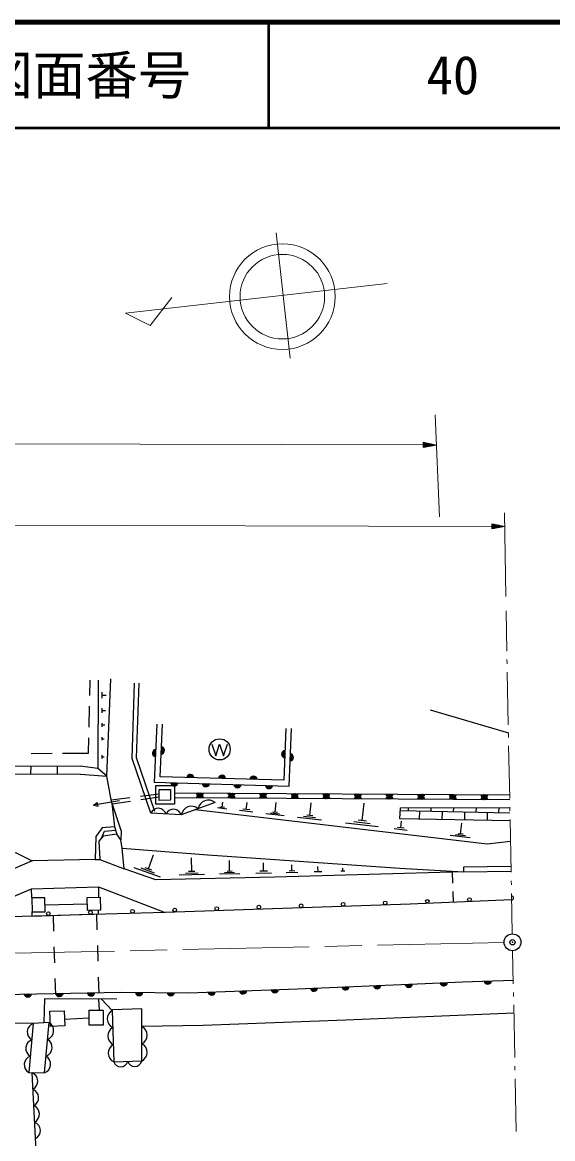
# Model space of a CAD drawing. Units: millimetres, scale not verified. Extents: x 40000 to 680000, y 20000 to 380000.
# Drawn here: x 520630 to 570975, y 274024 to 380000 of the extents above; entities that cross this region are included whole.
import ezdxf
from ezdxf.enums import TextEntityAlignment as Align

# ---------------------------------------------------------------- set-up
doc = ezdxf.new("R2010")
doc.units = ezdxf.units.MM
doc.header["$LTSCALE"] = 1000
doc.header["$PDMODE"] = 32
doc.header["$PDSIZE"] = 500
doc.linetypes.add('CHAIN', pattern=[18.5, 12, -1.5, 3.5, -1.5])
for name, color, linetype, lineweight in [('M-BGD', 7, 'Continuous', 25), ('M-BGD-HTXT', 7, 'Continuous', 13), ('M-BMK', 2, 'CHAIN', 13), ('M-BMK-SRVR', 3, 'Continuous', 25), ('M-STR-HTXT', 7, 'Continuous', 13), ('M-TTL', 2, 'Continuous', 140), ('M-TTL-LINE', 7, 'Continuous', 50)]:
    doc.layers.add(name, color=color, linetype=linetype, lineweight=lineweight)
doc.layers.add('M-OTRS', color=6, linetype='Continuous')
doc.layers.add('M-TTL-TXT', color=7, linetype='Continuous')
doc.styles.add('ＭＳ ゴシック', font='')
doc.styles.get('ＭＳ ゴシック').set_extended_font_data('MS Gothic')

msp = doc.modelspace()

# ---------------------------------------------------------------- linework, layer by layer
at = {"layer": 'M-BGD'}
for p, q in [((527036, 316081), (527067, 317553)), ((527825, 317548), (527789, 309153)), ((528217, 315857), (528220, 316396)), ((528219, 316127), (528578, 316125)), ((526974, 313082), (527016, 315081)), ((528211, 314444), (528213, 314899)), ((559353, 314750), (566773, 312564)), ((528212, 314672), (528516, 314670)), ((528206, 313108), (528207, 313484)), ((528207, 313296), (528457, 313295)), ((526923, 310610), (526954, 312082)), ((528200, 311845), (528202, 312145)), ((528201, 311995), (528402, 311994)), ((521458, 310602), (523458, 310605)), ((524458, 310606), (526923, 310610)), ((538610, 311482), (538985, 310357)), ((538985, 310357), (539360, 311482)), ((539360, 311482), (539735, 310357)), ((539735, 310357), (540110, 311482)), ((528193, 310122), (528194, 310423)), ((528194, 310273), (528394, 310272)), ((514224, 308672), (526118, 308636)), ((514227, 309422), (526120, 309386)), ((521424, 309400), (521421, 308650)), ((523924, 309392), (523921, 308642)), ((526156, 308632), (528650, 308435)), ((529070, 306175), (530848, 306408)), ((531840, 306538), (533618, 306771)), ((533621, 306430), (531883, 306181)), ((535086, 306868), (566887, 306670)), ((566896, 306180), (535086, 306394)), ((529856, 306089), (527389, 305684)), ((527389, 305684), (527729, 305930)), ((527790, 305560), (527389, 305684)), ((527729, 305930), (527790, 305560)), ((530893, 306039), (529155, 305790)), ((540049, 305310), (539144, 305416)), ((539837, 305457), (539385, 305510)), ((539611, 305484), (539668, 305966)), ((542214, 305228), (541573, 305304)), ((541893, 305266), (541974, 305950)), ((544633, 305004), (544742, 305932)), ((547920, 304690), (548064, 305909)), ((552899, 304215), (553095, 305875)), ((557277, 305132), (557283, 305437)), ((559427, 305088), (559434, 305442)), ((561576, 305044), (561585, 305448)), ((563726, 304999), (563735, 305454)), ((565875, 304955), (565886, 305459)), ((542515, 305019), (541231, 305170)), ((545475, 304670), (543736, 304875)), ((545054, 304837), (544184, 304940)), ((544850, 304979), (544415, 305030)), ((549027, 304251), (546741, 304520)), ((548473, 304471), (547330, 304605)), ((548205, 304657), (547634, 304724)), ((553288, 304169), (552510, 304261)), ((566935, 304183), (556456, 304399)), ((566920, 304934), (556514, 305148)), ((556558, 303527), (556634, 304177)), ((558337, 304360), (558352, 305110)), ((560486, 304316), (560502, 305066)), ((562636, 304272), (562651, 305021)), ((564785, 304227), (564801, 304977)), ((554407, 303616), (551294, 303984)), ((553653, 303916), (552097, 304099)), ((557148, 303293), (555930, 303437)), ((556862, 303492), (556253, 303563)), ((562233, 302950), (562352, 303963)), ((563153, 302585), (561254, 302809)), ((562693, 302768), (561743, 302880)), ((562470, 302922), (561996, 302978)), ((532614, 299633), (533093, 300974)), ((536711, 299389), (536681, 300684)), ((540304, 299403), (540281, 300424)), ((543533, 299418), (543515, 300203)), ((546219, 299437), (546203, 300020)), ((533751, 298849), (531237, 299747)), ((533182, 299241), (531925, 299690)), ((532928, 299521), (532299, 299745)), ((537933, 299093), (535504, 299037)), ((537322, 299241), (536107, 299213)), ((537014, 299396), (536407, 299382)), ((541267, 299170), (539353, 299126)), ((540786, 299287), (539828, 299264)), ((540543, 299409), (540065, 299398)), ((544273, 299239), (542802, 299205)), ((543901, 299427), (543165, 299410)), ((546769, 299306), (545677, 299276)), ((546492, 299445), (545946, 299430)), ((549068, 299370), (548333, 299350)), ((548700, 299360), (548687, 299850)), ((551253, 299430), (550857, 299419)), ((551055, 299425), (551048, 299688)), ((561442, 299310), (561475, 298284)), ((527863, 297922), (534175, 295501)), ((514917, 294962), (521485, 297743)), ((561501, 297484), (561534, 296458)), ((526800, 296300), (522778, 296192)), ((521566, 295151), (521548, 295554)), ((523551, 295219), (523594, 293719)), ((527662, 295359), (527706, 293860)), ((523636, 292220), (523679, 290720)), ((527750, 292360), (527794, 290861)), ((527837, 289361), (527881, 287862)), ((523722, 289221), (523764, 287722)), ((527953, 286233), (527899, 287271)), ((529170, 286199), (528148, 287270)), ((524636, 285381), (526971, 285482)), ((521665, 284961), (521243, 280292)), ((522741, 280266), (523180, 285047)), ((521243, 280292), (522741, 280266)), ((522297, 266197), (521553, 280287))]:
    msp.add_line(p, q, dxfattribs=at)
for points in [[(529125, 305879), (528650, 308435), (529045, 317692)], [(532825, 304932), (531054, 310103), (531287, 317279)], [(533224, 305069), (531477, 310167), (531708, 317265)], [(533404, 313386), (533153, 307861), (545961, 307502), (546177, 312956)], [(545639, 312977), (545445, 308055), (533715, 308384), (533942, 313362)], [(528650, 308435), (527789, 309153), (526120, 309386)], [(529125, 305879), (530022, 303224), (529968, 302398)], [(529125, 305879), (529394, 303636), (529592, 302937)], [(538925, 305937), (535714, 304753), (532825, 304932)], [(566973, 302229), (564744, 301995), (537081, 305257)], [(556456, 304399), (556537, 305435), (566910, 305462)], [(529394, 303636), (528210, 303546), (527618, 302721), (527547, 300533), (527995, 300515)], [(528143, 302542), (528426, 303206), (529489, 303299)], [(514603, 301448), (514379, 302623), (520039, 301169), (521555, 300407)], [(530112, 301591), (538239, 300963), (556474, 299716), (562502, 299340)], [(527547, 300533), (521555, 300407), (515778, 297896)], [(562502, 299340), (544589, 298846), (533296, 298586), (530309, 299654)], [(567018, 299860), (562502, 299788), (562502, 299340), (567027, 299413)], [(521530, 296882), (521485, 297743), (527863, 297922), (527855, 296932)], [(567080, 296685), (557443, 296290), (534175, 295501), (514917, 294962), (487981, 294406), (452389, 293734), (417659, 292872)], [(521566, 295151), (527872, 295366), (527862, 295703)], [(489327, 286235), (489327, 287509), (512289, 287598), (530013, 287921), (536436, 287867), (546751, 288262), (558878, 288746), (562412, 288908), (567227, 289071)], [(529603, 287266), (522741, 287284), (522678, 285024)], [(523280, 285052), (522678, 285024), (521665, 284961), (512785, 285105), (503739, 285289), (494634, 285890), (489327, 286235)], [(531984, 284675), (531984, 286351), (529199, 286244), (529170, 286199)], [(529170, 286199), (529314, 281319), (531968, 281398), (531984, 284675)], [(567288, 285931), (551325, 285284), (537799, 284764), (531984, 284675)]]:
    msp.add_lwpolyline(points, dxfattribs=at)
for points in [[(533319, 307560), (535086, 307560), (535086, 305784), (533319, 305784)], [(533615, 307157), (534700, 307166), (534708, 306152), (533623, 306143)], [(530309, 299654), (530112, 301591), (529968, 302398), (529592, 302937), (528318, 302739), (527905, 302273), (527995, 300515)], [(521530, 296882), (521548, 295554), (522786, 295571), (522768, 296899)], [(528015, 296936), (528042, 295707), (526814, 295680), (526787, 296909)], [(523252, 286118), (524616, 286154), (524653, 284721), (523290, 284685)], [(526966, 286226), (528293, 286235), (528303, 284809), (526975, 284800)]]:
    msp.add_lwpolyline(points, close=True, dxfattribs=at)
for centre, radius in [((539360, 310982), 1000), ((563075, 296721), 175), ((527099, 295503), 175), ((531097, 295615), 175), ((535094, 295732), 175), ((539092, 295868), 175), ((543090, 296003), 175), ((547087, 296139), 175), ((551085, 296274), 175), ((555083, 296410), 175), ((559078, 296557), 175), ((523100, 295391), 175)]:
    msp.add_circle(centre, radius, dxfattribs=at)
for centre, radius, start, end in [((533332, 310621), 354, 96.19485, 258.60003), ((533332, 310621), 283, 98.41889, 256.37599), ((533332, 310621), 212, 102.16521, 252.62966), ((533332, 310621), 142, 109.87694, 244.91793), ((533332, 310621), 100, 120.19461, 234.60027), ((533774, 310875), 354, 276.19485, 78.60003), ((533774, 310875), 283, 278.41889, 76.37599), ((533774, 310875), 212, 282.16521, 72.62966), ((533774, 310875), 142, 289.87694, 64.91793), ((533774, 310875), 100, 300.19461, 54.60027), ((545596, 310514), 354, 96.53691, 258.94209), ((545596, 310514), 283, 98.76095, 256.71805), ((545596, 310514), 212, 102.50727, 252.97172), ((545596, 310514), 142, 110.219, 245.25999), ((545596, 310514), 100, 120.53667, 234.94233), ((546015, 310231), 354, 276.53691, 78.94209), ((546015, 310231), 283, 278.76095, 76.71805), ((546015, 310231), 212, 282.50727, 72.97172), ((546015, 310231), 142, 290.219, 65.25999), ((546015, 310231), 100, 300.53667, 54.94233), ((536580, 308249), 354, 7.19291, 169.59809), ((536580, 308249), 283, 9.41695, 167.37405), ((536580, 308249), 212, 13.16327, 163.62772), ((536580, 308249), 142, 20.875, 155.91599), ((539578, 308165), 354, 7.19291, 169.59809), ((539578, 308165), 283, 9.41695, 167.37405), ((542577, 308081), 354, 7.19291, 169.59809), ((535060, 307862), 354, 187.19291, 349.59809), ((535060, 307862), 283, 189.41695, 347.37405), ((535060, 307862), 212, 193.16327, 343.62772), ((535060, 307862), 142, 200.875, 335.91599), ((535060, 307862), 100, 211.19266, 325.59833), ((536580, 308249), 100, 31.19266, 145.59833), ((538059, 307778), 354, 187.19291, 349.59809), ((538059, 307778), 283, 189.41695, 347.37405), ((538059, 307778), 212, 193.16327, 343.62772), ((538059, 307778), 142, 200.875, 335.91599), ((538059, 307778), 100, 211.19266, 325.59833), ((539578, 308165), 212, 13.16327, 163.62772), ((539578, 308165), 142, 20.875, 155.91599), ((539578, 308165), 100, 31.19266, 145.59833), ((541058, 307694), 354, 187.19291, 349.59809), ((541058, 307694), 283, 189.41695, 347.37405), ((541058, 307694), 212, 193.16327, 343.62772), ((541058, 307694), 142, 200.875, 335.91599), ((541058, 307694), 100, 211.19266, 325.59833), ((542577, 308081), 283, 9.41695, 167.37405), ((542577, 308081), 212, 13.16327, 163.62772), ((542577, 308081), 142, 20.875, 155.91599), ((542577, 308081), 100, 31.19266, 145.59833), ((544057, 307610), 354, 187.19291, 349.59809), ((544057, 307610), 283, 189.41695, 347.37405), ((544057, 307610), 212, 193.16327, 343.62772), ((544057, 307610), 142, 200.875, 335.91599), ((544057, 307610), 100, 211.19266, 325.59833), ((537487, 306907), 354, 188.44074, 350.84592), ((537491, 306324), 354, 8.41106, 170.81624), ((537487, 306907), 283, 190.66478, 348.62188), ((537491, 306324), 283, 10.6351, 168.5922), ((537487, 306907), 212, 194.41111, 344.87556), ((537491, 306324), 212, 14.38142, 164.84587), ((537487, 306907), 142, 202.12284, 337.16383), ((537491, 306324), 142, 22.09315, 157.13414), ((537487, 306907), 100, 212.4405, 326.84616), ((537491, 306324), 100, 32.41082, 146.81648), ((540487, 306889), 354, 188.44074, 350.84592), ((540491, 306304), 354, 8.41106, 170.81624), ((540487, 306889), 283, 190.66478, 348.62188), ((540491, 306304), 283, 10.6351, 168.5922), ((540487, 306889), 212, 194.41111, 344.87556), ((540491, 306304), 212, 14.38142, 164.84587), ((540487, 306889), 142, 202.12284, 337.16383), ((540491, 306304), 142, 22.09315, 157.13414), ((540487, 306889), 100, 212.4405, 326.84616), ((540491, 306304), 100, 32.41082, 146.81648), ((543487, 306870), 354, 188.44074, 350.84592), ((543491, 306283), 354, 8.41106, 170.81624), ((543487, 306870), 283, 190.66478, 348.62188), ((543491, 306283), 283, 10.6351, 168.5922), ((543487, 306870), 212, 194.41111, 344.87556), ((543491, 306283), 212, 14.38142, 164.84587), ((543487, 306870), 142, 202.12284, 337.16383), ((543491, 306283), 142, 22.09315, 157.13414), ((543487, 306870), 100, 212.4405, 326.84616), ((543491, 306283), 100, 32.41082, 146.81648), ((546487, 306851), 354, 188.44074, 350.84592), ((546491, 306263), 354, 8.41106, 170.81624), ((546487, 306851), 283, 190.66478, 348.62188), ((546491, 306263), 283, 10.6351, 168.5922), ((546487, 306851), 212, 194.41111, 344.87556), ((546491, 306263), 212, 14.38142, 164.84587), ((546487, 306851), 142, 202.12284, 337.16383), ((546491, 306263), 142, 22.09315, 157.13414), ((546487, 306851), 100, 212.4405, 326.84616), ((546491, 306263), 100, 32.41082, 146.81648), ((549487, 306833), 354, 188.44074, 350.84592), ((549491, 306243), 354, 8.41106, 170.81624), ((549487, 306833), 283, 190.66478, 348.62188), ((549491, 306243), 283, 10.6351, 168.5922), ((549487, 306833), 212, 194.41111, 344.87556), ((549491, 306243), 212, 14.38142, 164.84587), ((549487, 306833), 142, 202.12284, 337.16383), ((549491, 306243), 142, 22.09315, 157.13414), ((549487, 306833), 100, 212.4405, 326.84616), ((549491, 306243), 100, 32.41082, 146.81648), ((552486, 306814), 354, 188.44074, 350.84592), ((552491, 306223), 354, 8.41106, 170.81624), ((552486, 306814), 283, 190.66478, 348.62188), ((552491, 306223), 283, 10.6351, 168.5922), ((552486, 306814), 212, 194.41111, 344.87556), ((552491, 306223), 212, 14.38142, 164.84587), ((552486, 306814), 142, 202.12284, 337.16383), ((552491, 306223), 142, 22.09315, 157.13414), ((552486, 306814), 100, 212.4405, 326.84616), ((552491, 306223), 100, 32.41082, 146.81648), ((555486, 306795), 354, 188.44074, 350.84592), ((555490, 306203), 354, 8.41106, 170.81624), ((555486, 306795), 283, 190.66478, 348.62188), ((555490, 306203), 283, 10.6351, 168.5922), ((555486, 306795), 212, 194.41111, 344.87556), ((555490, 306203), 212, 14.38142, 164.84587), ((555486, 306795), 142, 202.12284, 337.16383), ((555490, 306203), 142, 22.09315, 157.13414), ((555486, 306795), 100, 212.4405, 326.84616), ((555490, 306203), 100, 32.41082, 146.81648), ((558486, 306777), 354, 188.44074, 350.84592), ((558490, 306182), 354, 8.41106, 170.81624), ((558486, 306777), 283, 190.66478, 348.62188), ((558490, 306182), 283, 10.6351, 168.5922), ((558486, 306777), 212, 194.41111, 344.87556), ((558490, 306182), 212, 14.38142, 164.84587), ((558486, 306777), 142, 202.12284, 337.16383), ((558490, 306182), 142, 22.09315, 157.13414), ((558486, 306777), 100, 212.4405, 326.84616), ((558490, 306182), 100, 32.41082, 146.81648), ((561486, 306758), 354, 188.44074, 350.84592), ((561490, 306162), 354, 8.41106, 170.81624), ((561486, 306758), 283, 190.66478, 348.62188), ((561490, 306162), 283, 10.6351, 168.5922), ((561486, 306758), 212, 194.41111, 344.87556), ((561490, 306162), 212, 14.38142, 164.84587), ((561486, 306758), 142, 202.12284, 337.16383), ((561490, 306162), 142, 22.09315, 157.13414), ((561486, 306758), 100, 212.4405, 326.84616), ((564486, 306739), 354, 188.44074, 350.84592), ((564490, 306142), 354, 8.41106, 170.81624), ((564486, 306739), 283, 190.66478, 348.62188), ((564490, 306142), 283, 10.6351, 168.5922), ((564486, 306739), 212, 194.41111, 344.87556), ((564490, 306142), 212, 14.38142, 164.84587), ((564486, 306739), 142, 202.12284, 337.16383), ((564490, 306142), 142, 22.09315, 157.13414), ((564486, 306739), 100, 212.4405, 326.84616), ((533530, 304615), 773, 17.14687, 155.74477), ((534975, 304525), 773, 17.14687, 155.74477), ((536683, 304597), 982, 49.63818, 170.8412), ((538289, 305189), 982, 49.63818, 170.8412), ((561490, 306162), 100, 32.41082, 146.81648), ((564490, 306142), 100, 32.41082, 146.81648), ((567072, 296873), 188, 272.34965, 92.34965), ((548316, 288379), 354, 191.08464, 353.48981), ((548316, 288379), 283, 193.30867, 351.26578), ((548316, 288379), 212, 197.055, 347.51945), ((548316, 288379), 142, 204.76673, 339.80772), ((548316, 288379), 100, 215.08439, 329.49006), ((551313, 288498), 354, 191.08464, 353.48981), ((551313, 288498), 283, 193.30867, 351.26578), ((551313, 288498), 212, 197.055, 347.51945), ((551313, 288498), 142, 204.76673, 339.80772), ((551313, 288498), 100, 215.08439, 329.49006), ((554311, 288618), 354, 191.08464, 353.48981), ((554311, 288618), 283, 193.30867, 351.26578), ((554311, 288618), 212, 197.055, 347.51945), ((554311, 288618), 142, 204.76673, 339.80772), ((554311, 288618), 100, 215.08439, 329.49006), ((557309, 288738), 354, 191.08464, 353.48981), ((557309, 288738), 283, 193.30867, 351.26578), ((557309, 288738), 212, 197.055, 347.51945), ((557309, 288738), 142, 204.76673, 339.80772), ((557309, 288738), 100, 215.08439, 329.49006), ((560642, 288881), 354, 191.41317, 353.81834), ((560642, 288881), 283, 193.6372, 351.59431), ((560642, 288881), 212, 197.38353, 347.84798), ((560642, 288881), 142, 205.09526, 340.13625), ((560642, 288881), 100, 215.41292, 329.81859), ((564818, 289044), 354, 190.74015, 353.14533), ((564818, 289044), 283, 192.96419, 350.92129), ((564818, 289044), 212, 196.71052, 347.17496), ((564818, 289044), 142, 204.42225, 339.46323), ((564818, 289044), 100, 214.73991, 329.14557), ((521150, 287814), 354, 189.84115, 352.24632), ((521150, 287814), 283, 192.06518, 350.02229), ((521150, 287814), 212, 195.81151, 346.27596), ((521150, 287814), 142, 203.52324, 338.56423), ((521150, 287814), 100, 213.8409, 328.24657), ((524150, 287869), 354, 189.84115, 352.24632), ((524150, 287869), 283, 192.06518, 350.02229), ((524150, 287869), 212, 195.81151, 346.27596), ((524150, 287869), 142, 203.52324, 338.56423), ((524150, 287869), 100, 213.8409, 328.24657), ((527149, 287923), 354, 189.84115, 352.24632), ((527149, 287923), 283, 192.06518, 350.02229), ((527149, 287923), 212, 195.81151, 346.27596), ((527149, 287923), 142, 203.52324, 338.56423), ((527149, 287923), 100, 213.8409, 328.24657), ((531725, 287961), 354, 188.31729, 350.72247), ((531725, 287961), 283, 190.54133, 348.49843), ((531725, 287961), 212, 194.28765, 344.7521), ((531725, 287961), 142, 201.99938, 337.04037), ((531725, 287961), 100, 212.31705, 326.72271), ((534725, 287936), 354, 188.31729, 350.72247), ((534725, 287936), 283, 190.54133, 348.49843), ((534725, 287936), 212, 194.28765, 344.7521), ((534725, 287936), 142, 201.99938, 337.04037), ((534725, 287936), 100, 212.31705, 326.72271), ((538593, 288004), 354, 190.98853, 353.39371), ((538593, 288004), 283, 193.21257, 351.16967), ((538593, 288004), 212, 196.95889, 347.42334), ((538593, 288004), 142, 204.67062, 339.71161), ((538593, 288004), 100, 214.98829, 329.39395), ((541591, 288119), 354, 190.98853, 353.39371), ((541591, 288119), 283, 193.21257, 351.16967), ((541591, 288119), 212, 196.95889, 347.42334), ((541591, 288119), 142, 204.67062, 339.71161), ((541591, 288119), 100, 214.98829, 329.39395), ((544589, 288234), 354, 190.98853, 353.39371), ((544589, 288234), 283, 193.21257, 351.16967), ((544589, 288234), 212, 196.95889, 347.42334), ((544589, 288234), 142, 204.67062, 339.71161), ((544589, 288234), 100, 214.98829, 329.39395), ((529606, 285398), 912, 118.53926, 244.83011), ((521953, 284151), 860, 109.60443, 240.07619), ((522718, 284286), 890, 290.76677, 58.74631), ((529654, 283771), 912, 118.53926, 244.83011), ((531559, 283858), 922, 296.93724, 62.49217), ((521813, 282594), 860, 109.60443, 240.07619), ((522572, 282692), 890, 290.76677, 58.74631), ((531551, 282219), 922, 296.93724, 62.49217), ((529702, 282145), 912, 118.53926, 244.83011), ((521672, 281038), 860, 109.60443, 240.07619), ((522425, 281098), 890, 290.76677, 58.74631), ((529972, 281530), 691, 197.71336, 345.65601), ((531299, 281569), 691, 197.71336, 345.65601), ((521230, 279485), 864, 297.96007, 68.08648), ((521313, 277919), 864, 297.96007, 68.08648), ((521396, 276354), 864, 297.96007, 68.08648), ((521478, 274788), 864, 297.96007, 68.08648)]:
    msp.add_arc(centre, radius, start, end, dxfattribs=at)
at = {"layer": 'M-BGD-HTXT'}
for p, q in [((546053, 348133), (544741, 360010)), ((555262, 355198), (530422, 352375)), ((532751, 351223), (534814, 353868)), ((530422, 352375), (532751, 351223)), ((566623, 320306), (566548, 324148)), ((566646, 319107), (566638, 319507)), ((566758, 313308), (566661, 318307)), ((566781, 312108), (566774, 312508)), ((566894, 306309), (566797, 311308)), ((566917, 305109), (566909, 305509)), ((567029, 299310), (566932, 304309)), ((567052, 298111), (567045, 298510)), ((567142, 293469), (567068, 297311)), ((567234, 288714), (567173, 291870)), ((567257, 287514), (567250, 287914)), ((567370, 281715), (567273, 286714)), ((567393, 280515), (567385, 280915)), ((567505, 274716), (567408, 279715))]:
    msp.add_line(p, q, dxfattribs=at)
for radius in [5016, 4013]:
    msp.add_circle((545314, 353960), radius, dxfattribs=at)
at = {"layer": 'M-BMK'}
msp.add_line((566358, 292652), (467800, 290478), dxfattribs=at)
at = {"layer": 'M-BMK-SRVR'}
msp.add_circle((567158, 292669), 800, dxfattribs=at)
at = {"layer": 'M-OTRS'}
msp.add_point((567158, 292669), dxfattribs=at)
at = {"layer": 'M-STR-HTXT'}
for p, q in [((560228, 333067), (559820, 342754)), ((417647, 340243), (558691, 339879)), ((558692, 340129), (558691, 339629)), ((558691, 339929), (559691, 339926)), ((559941, 339875), (558691, 339879)), ((559941, 339875), (558691, 339629)), ((558691, 339829), (559691, 339826)), ((559441, 339777), (558691, 339779)), ((558691, 339729), (559191, 339727)), ((558941, 339678), (558691, 339679)), ((559941, 339875), (558692, 340129)), ((558942, 340078), (558692, 340079)), ((558692, 340029), (559192, 340027)), ((559442, 339977), (558692, 339979)), ((566529, 325504), (566412, 333450)), ((417646, 332534), (565191, 332152)), ((565192, 332402), (565191, 331902)), ((565191, 332202), (566191, 332200)), ((566441, 332149), (565191, 332152)), ((566441, 332149), (565191, 331902)), ((565191, 332102), (566191, 332100)), ((565941, 332050), (565191, 332052)), ((565191, 332002), (565691, 332001)), ((565441, 331952), (565191, 331952)), ((566441, 332149), (565192, 332402)), ((565442, 332352), (565192, 332352)), ((565192, 332302), (565692, 332301)), ((565942, 332250), (565192, 332252))]:
    msp.add_line(p, q, dxfattribs=at)
at = {"layer": 'M-TTL'}
msp.add_line((680000, 380000), (40000, 380000), dxfattribs=at)
at = {"layer": 'M-TTL-LINE'}
for p, q in [((543997, 380000), (543997, 370000)), ((40000, 370000), (680000, 370000))]:
    msp.add_line(p, q, dxfattribs=at)

# ---------------------------------------------------------------- texts
at = {"layer": 'M-TTL-TXT', "style": 'ＭＳ ゴシック'}
for s, p in [('図面番号', (526622, 375000)), ('40', (561497, 375000))]:
    msp.add_text(s, height=3666, dxfattribs=at).set_placement(p, align=Align.MIDDLE_CENTER)

doc.saveas('drawing.dxf')
